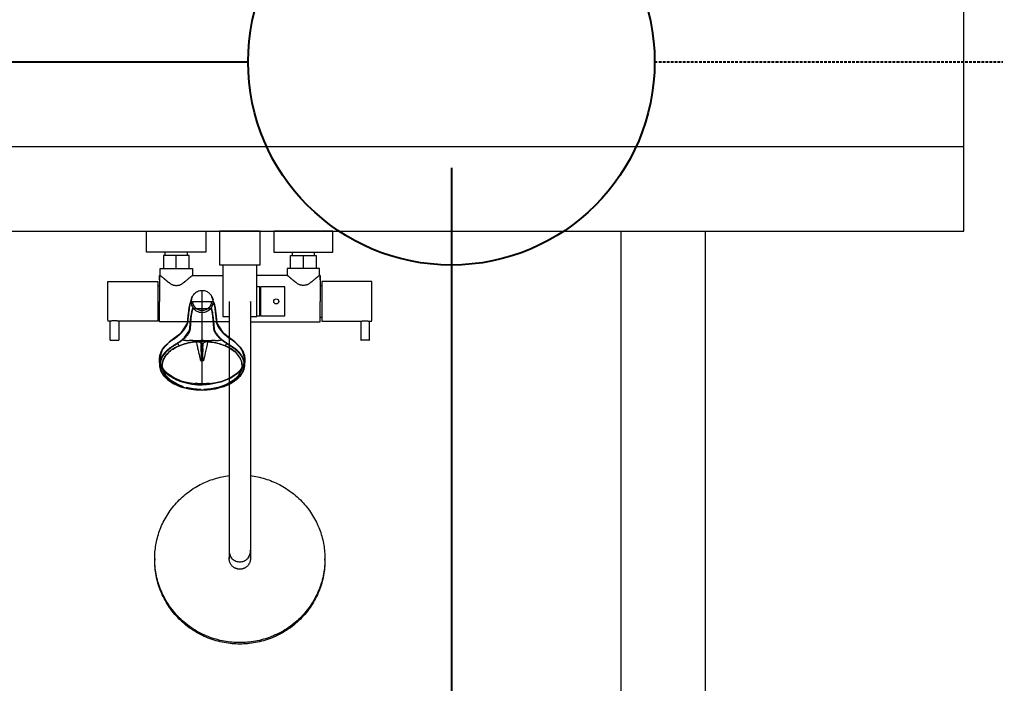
# Model space of a CAD drawing. Header units: millimetres. Extents: x -282761 to 137668, y -273845 to 94451.
# Drawn here: x 1936 to 3088, y -70184 to -69400 of the extents above; entities that cross this region are included whole.
import ezdxf

# ---------------------------------------------------------------- set-up
doc = ezdxf.new("R2010")
doc.units = ezdxf.units.MM
doc.linetypes.add('HIDDEN2', pattern=[4.7625, 3.175, -1.5875])
doc.layers.get('Defpoints').update_dxf_attribs({"color": 8})
for name, color, linetype, lineweight in [('BLK_2 - 1ST__2ND_STOREY_PLAN-archi clean_11 SEPT 2024$0$1599_DB_A_BLK2_HQ_R21- LINKVIEW_BLK2_1ST STOREY Toilet JOH$0$A-_GENM----_M', 8, 'Continuous', 9), ('BLK_2 - 1ST__2ND_STOREY_PLAN-archi clean_11 SEPT 2024$0$1599_DB_A_BLK2_HQ_R21- LINKVIEW_BLK2_1ST STOREY Toilet JOH$0$A_--------_E-', 8, 'Continuous', 9), ('BLK_2 - 1ST__2ND_STOREY_PLAN-archi clean_11 SEPT 2024$0$1599_DB_A_BLK2_HQ_R21- LINKVIEW_BLK2_1ST STOREY Toilet JOH$0$S-_COLN----_E', 8, 'Continuous', 9), ('BLK_2 - 1ST__2ND_STOREY_PLAN-archi clean_11 SEPT 2024$0$_CATCHMENT_DRAIN', 8, 'Continuous', 0)]:
    doc.layers.add(name, color=color, linetype=linetype, lineweight=lineweight)
for name, color, linetype in [('DIM', 8, 'Continuous'), ('M-_SPRKBEAM_E-', 12, 'HIDDEN2'), ('M-_SPRKPIEX_E-', 1, 'Continuous')]:
    doc.layers.add(name, color=color, linetype=linetype)
doc.styles.get("Standard").update_dxf_attribs({"font": 'arial.ttf'})
doc.dimstyles.new('DIM 200', dxfattribs={"dimscale": 2000, "dimtxt": 0.18, "dimasz": 0.18, "dimexe": 0.18, "dimexo": 0.0625, "dimgap": 0.09, "dimtad": 0, "dimtih": 1, "dimtoh": 1, "dimdec": 0, "dimzin": 0, "dimdsep": 46, "dimtxsty": 'Standard', "dimblk": 'OBLIQUE', "dimcen": 0.09, "dimadec": 0, "dimazin": 0, "dimtfac": 1, "dimtdec": 0, "dimtofl": 0, "dimtmove": 0, "dimatfit": 3, "dimfxl": 1, "dimtolj": 1, "dimtzin": 0, "dimarcsym": 0})

# ---------------------------------------------------------------- blocks, each defined once
blk = doc.blocks.new('fire0101')
at = {"color": 0, "linetype": 'Continuous'}
blk.add_circle((0, 0), 100, dxfattribs=at)
blk = doc.blocks.new('_Oblique')
at = {"color": 0, "linetype": 'ByBlock', "lineweight": -2}
blk.add_line((-0.5, -0.5), (0.5, 0.5), dxfattribs=at)
blk = doc.blocks.new('*D121')
at = {"layer": 'Defpoints', "color": 0, "transparency": 16777216}
for p in [(-250.9, -69449.8), (2445.5, -69449.8), (2445.5, -70500.7)]:
    blk.add_point(p, dxfattribs=at)
at = {"layer": 'DIM', "color": 0, "lineweight": -2, "transparency": 16777216}
for p, q in [((-250.9, -69574.8), (-250.9, -70860.7)), ((2445.5, -69574.8), (2445.5, -70860.7)), ((-250.9, -70500.7), (376.8, -70500.7)), ((2445.5, -70500.7), (1817.8, -70500.7))]:
    blk.add_line(p, q, dxfattribs=at)
at = {"layer": 'DIM', "color": 0, "lineweight": -2, "transparency": 16777216, "xscale": 360, "yscale": 360, "zscale": 360, "rotation": 180}
blk.add_blockref('_Oblique', (-250.9, -70500.7), dxfattribs=at)
at = {"layer": 'DIM', "color": 0, "lineweight": -2, "transparency": 16777216, "xscale": 360, "yscale": 360, "zscale": 360}
blk.add_blockref('_Oblique', (2445.5, -70500.7), dxfattribs=at)
at = {"layer": 'DIM', "color": 0, "transparency": 16777216, "insert": (1097.3, -70500.7), "char_height": 360, "attachment_point": 5}
blk.add_mtext('\\A1;2696', dxfattribs=at)
blk = doc.blocks.new('*D122')
at = {"layer": 'Defpoints', "color": 0, "transparency": 16777216}
for p in [(2445.5, -69449.8), (5445.5, -69449.8), (5445.5, -70500.7)]:
    blk.add_point(p, dxfattribs=at)
at = {"layer": 'DIM', "color": 0, "lineweight": -2, "transparency": 16777216}
for p, q in [((2445.5, -69574.8), (2445.5, -70860.7)), ((5445.5, -69574.8), (5445.5, -70860.7)), ((2445.5, -70500.7), (3228.7, -70500.7)), ((5445.5, -70500.7), (4662.3, -70500.7))]:
    blk.add_line(p, q, dxfattribs=at)
at = {"layer": 'DIM', "color": 0, "lineweight": -2, "transparency": 16777216, "xscale": 360, "yscale": 360, "zscale": 360, "rotation": 180}
blk.add_blockref('_Oblique', (2445.5, -70500.7), dxfattribs=at)
at = {"layer": 'DIM', "color": 0, "lineweight": -2, "transparency": 16777216, "xscale": 360, "yscale": 360, "zscale": 360}
blk.add_blockref('_Oblique', (5445.5, -70500.7), dxfattribs=at)
at = {"layer": 'DIM', "color": 0, "transparency": 16777216, "insert": (3945.5, -70500.7), "char_height": 360, "attachment_point": 5}
blk.add_mtext('\\A1;3000', dxfattribs=at)
blk = doc.blocks.new('BLK_2 - 1ST__2ND_STOREY_PLAN-archi clean_11 SEPT 2024$0$1599_DB_A_BLK2_HQ_R21- LINKVIEW_BLK2_1ST STOREY Toilet JOH$0$Rain Shower Head - Rain Shower Head-2973277-LINKVIEW_BLK2_1ST STOREY')
at = {"layer": 'BLK_2 - 1ST__2ND_STOREY_PLAN-archi clean_11 SEPT 2024$0$1599_DB_A_BLK2_HQ_R21- LINKVIEW_BLK2_1ST STOREY Toilet JOH$0$A-_GENM----_M'}
for p, q in [((-14.3, -2.8), (-11.6, 5.6)), ((-11, 0), (-13, 0)), ((11, 0), (-11, 0)), ((0, -8.4), (-10.3, -8.4)), ((10.3, -8.4), (0, -8.4)), ((13, 0), (11, 0)), ((-50.4, -68.2), (-50.4, -68.2)), ((-47.1, -76.1), (-47.1, -76.2)), ((47.1, -76.2), (47.1, -76.1))]:
    blk.add_line(p, q, dxfattribs=at)
for points in [[(0, -97.4), (0, -72.5), (0, -51.3), (0, -33.4), (0, -18.6), (0, -6.8), (0, 1.8), (0, 7.5), (0, 11), (0, 12.6)], [(11.6, 5.6), (13.1, 1.6), (14.3, -2.8)], [(-13.5, -0.6), (-14.1, -2), (-14.6, -4.2), (-15.2, -7.3), (-15.8, -11.5), (-16.4, -17.3), (-17.4, -25.6), (-24.4, -36.8), (-37, -46.8), (-38.5, -47.9)], [(-14.3, -2.8), (-16.1, -14.2), (-17, -23.7), (-18.1, -27.6), (-20.2, -31.4), (-21.2, -32.8)], [(-13.5, -0.6), (-13.5, -0.5), (-13.4, -0.4), (-13.4, -0.3), (-13.3, -0.2), (-13.3, -0.2), (-13.2, -0.1), (-13.2, -0.1), (-13.1, 0), (-13.1, 0), (-13, 0)], [(-13, -0.7), (-13.1, -0.7), (-13.1, -0.7), (-13.2, -0.8), (-13.2, -0.8), (-13.3, -0.9), (-13.3, -0.9), (-13.4, -1), (-13.4, -1.1), (-13.5, -1.2), (-13.5, -1.3)], [(21.1, -42.9), (15.1, -34.3), (14.1, -27.4), (13.6, -22.3), (13.2, -18.2), (12.7, -15), (12.3, -12.4), (11.8, -10.4), (11.4, -9.1), (11, -8.2), (10.6, -7.9)], [(13, 0), (13, 0), (13, 0)], [(13.5, -1.3), (13.5, -1.2), (13.4, -1.1), (13.4, -1), (13.3, -0.9), (13.3, -0.9), (13.2, -0.8), (13.2, -0.8), (13.1, -0.7), (13.1, -0.7), (13, -0.7)], [(13, -0.7), (13, -0.7), (13, -0.7)], [(38.5, -47.9), (37, -46.8), (24.4, -36.8), (17.4, -25.6), (16.4, -17.3), (15.8, -11.5), (15.2, -7.3), (14.6, -4.2), (14.1, -2), (13.5, -0.6)], [(21.2, -32.8), (19.1, -29.6), (17.8, -26.8), (16.9, -22.4), (15.7, -11.1), (14.3, -2.8)], [(0, -46), (0, -35.7), (0, -29.1), (0, -24.2), (0, -20.5), (0, -17.7), (0, -15.6), (0, -14.2), (0, -13.5), (0, -13.4)], [(-38.5, -47.9), (-30.8, -42), (-29, -40.6), (-26.7, -38.8), (-25.1, -37.3), (-21.8, -33.6), (-21.2, -32.8)], [(21.2, -32.8), (23.5, -35.6), (26.3, -38.3), (28.1, -39.9), (30.3, -41.6), (32.3, -43.1), (38.5, -47.9)], [(-21.1, -42.9), (-21.8, -43.7), (-22.6, -44.3), (-23.3, -45)], [(-20.7, -43.5), (-20.9, -43.2), (-21.1, -42.9)], [(21.1, -42.9), (20.9, -43.2), (20.7, -43.5)], [(23.3, -45), (22.6, -44.3), (21.8, -43.7), (21.1, -42.9)], [(-38.5, -47.9), (-44.8, -54), (-48.5, -59.7), (-50, -63.9), (-50.4, -68.2)], [(-38.5, -47.9), (-46.8, -56.7), (-50.1, -67.7)], [(-28.7, -49.7), (-28.8, -49.4), (-28.9, -49.1)], [(-27, -52.4), (-27.5, -51.8), (-27.9, -51.2), (-28.3, -50.4), (-28.7, -49.7)], [(-1, -55.7), (-0.6, -63), (-0.3, -70.2)], [(0.3, -70.2), (0.6, -63), (1, -55.7)], [(1, -55.7), (1, -55.3), (1, -54.7), (1, -54.1), (1, -53.4), (1.1, -52.7), (1.1, -52.1), (1.2, -51.5)], [(28.7, -49.7), (28.3, -50.4), (27.9, -51.2), (27.5, -51.8), (27, -52.4)], [(28.7, -49.7), (28.8, -49.4), (28.9, -49.1)], [(28.7, -49.7), (32.6, -52.1), (36.4, -54.6), (39.7, -57.2), (42.7, -59.9), (45.1, -62.8), (47, -65.7), (48.4, -68.8), (49.3, -72), (49.6, -75.2)], [(50.4, -68.2), (49.7, -62.7), (47.2, -57.4), (43.9, -52.9), (38.5, -47.9)], [(50.1, -67.7), (46.8, -56.7), (38.5, -47.9)], [(-50.4, -68.2), (-50.4, -67.9), (-50.1, -67.7)], [(-50, -74.7), (-50.1, -73.4), (-50.2, -72.1), (-50.3, -70.8), (-50.4, -69.5), (-50.4, -68.2)], [(-50.4, -68.2), (-48.5, -76.6), (-42.8, -84.3), (-33.7, -90.8), (-22.1, -95.5), (-8.8, -98.2)], [(-50.4, -68.8), (-49.9, -76.3), (-49.9, -76.6)], [(-50.1, -67.7), (-49.5, -72.4), (-47.7, -76.9), (-44.8, -81.3), (-40.8, -85.3), (-35.8, -88.9), (-29.9, -92), (-23.4, -94.5), (-16.2, -96.3), (-8.7, -97.5)], [(8.7, -97.5), (16.2, -96.3), (23.4, -94.5), (29.9, -92), (35.8, -88.9), (40.8, -85.3), (44.8, -81.3), (47.7, -76.9), (49.5, -72.4), (50.1, -67.7)], [(50.4, -68.8), (49.9, -76.3), (49.9, -76.6)], [(50.4, -68.2), (50.4, -69.5), (50.3, -70.8), (50.2, -72.1), (50.1, -73.4), (50, -74.7)], [(-49.9, -76.6), (-48.5, -82), (-45.5, -87.3), (-40.7, -92.3), (-34.1, -96.9), (-25.7, -100.8), (-15.7, -103.5), (-7.5, -104.7), (0, -105.1)], [(-49.6, -75.2), (-47.1, -84.4), (-40.1, -92.7), (-29.1, -99.3), (-15.4, -103.6), (0, -105.1)], [(-47.1, -75.7), (-45.9, -82.1), (-42.4, -88.1), (-36.8, -93.5), (-29.4, -98), (-20.4, -101.3), (-10.5, -103.4), (-2.2, -104.1)], [(49.9, -76.6), (48.5, -82), (45.5, -87.3), (40.7, -92.3), (34.1, -96.9), (25.7, -100.8), (15.7, -103.5), (7.5, -104.7), (0, -105.1)], [(19.9, -102.5), (29.1, -99.3), (40.1, -92.7), (47.1, -84.4), (49.6, -75.2)], [(22.1, -100.8), (29.4, -98), (36.8, -93.5), (42.4, -88.1), (45.9, -82.1), (47.1, -75.7)], [(-8.8, -98.2), (-7, -98.3), (-5.3, -98.5), (-3.5, -98.6), (-1.8, -98.6), (0, -98.6)], [(-8.7, -97.5), (-8.7, -97.2), (-8.6, -96.9)], [(0, -105.1), (15.4, -103.6), (19.3, -102.7)], [(1.7, -104.1), (10.5, -103.4), (18.7, -101.8)], [(8.6, -96.9), (8.7, -97.2), (8.7, -97.5)]]:
    blk.add_lwpolyline(points, dxfattribs=at)
for start, end in [(179.9993, 270), (270, 0.0007)]:
    blk.add_arc((0, 0), 11, start, end, dxfattribs=at)
for points, knots in [([(-13, 0), (-12.9, 1.9), (-12.2, 4.7), (-10.1, 8), (-7.7, 10.3), (-4.3, 12.2), (-1.5, 12.6), (0, 12.6)], [0, 0, 0, 0, 0.285714, 0.428571, 0.571429, 0.785714, 1, 1, 1, 1]), ([(0, 12.6), (1.9, 12.6), (5.7, 11.8), (10, 8.5), (12.4, 4.3), (12.9, 1.5), (13, 0)], [0, 0, 0, 0, 0.285714, 0.571429, 0.785714, 1, 1, 1, 1]), ([(-50.4, -68.2), (-50.4, -66.3), (-49.9, -62.6), (-47.3, -57.1), (-43.9, -53), (-40.4, -49.7), (-37.4, -47.3), (-34, -45.1), (-30.6, -42.8), (-27.5, -40.3), (-24.6, -37.5), (-22.1, -34.6), (-20.4, -32.1), (-19.2, -30.2), (-18.5, -28.9), (-17.9, -27.5), (-17.3, -25.8), (-16.9, -23.9), (-16.8, -21.7), (-16.6, -19.7), (-16.4, -17.4), (-16.1, -14.8), (-15.7, -11.3), (-15.2, -7.8), (-14.6, -4.8), (-14.1, -2.6), (-13.7, -1.6), (-13.5, -1.3)], [-1, -1, -1, -1, -0.95, -0.9, -0.85, -0.825, -0.8, -0.775, -0.75, -0.725, -0.7, -0.675, -0.65, -0.6375, -0.625, -0.6125, -0.6, -0.575, -0.55, -0.525, -0.5, -0.45, -0.4, -0.3, -0.2, -0.1, 0, 0, 0, 0]), ([(-21.1, -42.9), (-20.3, -42.2), (-19, -40.8), (-17.2, -38.5), (-15.9, -36.3), (-15, -34.3), (-14.5, -32.4), (-14.3, -30.6), (-14.2, -28.9), (-14.1, -26.9), (-13.9, -24.6), (-13.6, -22.2), (-13.4, -20.1), (-13.1, -17.6), (-12.7, -14.9), (-12.1, -11.5), (-11.6, -9.3), (-11.1, -8.2), (-10.8, -7.9), (-10.7, -7.9), (-10.6, -7.9)], [0, 0, 0, 0, 0.025, 0.05, 0.075, 0.1, 0.125, 0.15, 0.175, 0.2, 0.25, 0.3, 0.35, 0.4, 0.5, 0.6, 0.8, 0.9, 0.95, 1, 1, 1, 1]), ([(-20.7, -43.5), (-19.9, -42.8), (-18.7, -41.6), (-17.4, -40), (-16.5, -38.8), (-15.8, -37.8), (-15.2, -36.8), (-14.7, -35.8), (-14.4, -34.9), (-14.1, -34.1), (-14, -33.3), (-13.8, -32.2), (-13.7, -30.7), (-13.6, -29), (-13.4, -26.9), (-13.3, -24.9), (-13.2, -23.1), (-13, -21.7), (-12.9, -20.4), (-12.7, -18.8), (-12.5, -16.8), (-12.3, -15.1), (-12, -13.6), (-11.8, -12.3), (-11.5, -11), (-11.2, -9.9), (-10.9, -9.2), (-10.6, -8.6), (-10.4, -8.4), (-10.3, -8.4)], [0, 0, 0, 0, 0.071429, 0.107143, 0.142857, 0.178571, 0.214286, 0.25, 0.285714, 0.303571, 0.321429, 0.357143, 0.392857, 0.428571, 0.464286, 0.5, 0.535714, 0.553571, 0.571429, 0.607143, 0.642857, 0.678571, 0.714286, 0.75, 0.785714, 0.857143, 0.892857, 0.928571, 1, 1, 1, 1]), ([(20.7, -43.5), (19.9, -42.8), (18.7, -41.6), (17.4, -40), (16.5, -38.8), (15.8, -37.8), (15.3, -36.9), (14.9, -36), (14.6, -35.3), (14.3, -34.7), (14.1, -34), (13.9, -33.2), (13.8, -32.2), (13.6, -30.7), (13.5, -29), (13.4, -26.9), (13.3, -24.8), (13.2, -23.1), (13.1, -21.7), (13, -20.7), (12.9, -19.7), (12.7, -18.4), (12.5, -16.8), (12.3, -15.1), (12, -13.6), (11.8, -12.4), (11.5, -11.3), (11.3, -10.4), (11, -9.5), (10.7, -8.7), (10.4, -8.4), (10.3, -8.4)], [0, 0, 0, 0, 0.071429, 0.107143, 0.142857, 0.178571, 0.214286, 0.25, 0.267857, 0.285714, 0.303571, 0.321429, 0.357143, 0.392857, 0.428571, 0.464286, 0.5, 0.535714, 0.553571, 0.571429, 0.589286, 0.607143, 0.642857, 0.678571, 0.714286, 0.75, 0.785714, 0.821429, 0.857143, 0.928571, 1, 1, 1, 1]), ([(13.5, -0.6), (13.5, -0.4), (13.3, -0.1), (13.1, 0), (13, 0)], [0, 0, 0, 0, 0.4, 1, 1, 1, 1]), ([(13.5, -1.3), (13.7, -1.6), (14.1, -2.6), (14.6, -4.8), (15.2, -7.8), (15.7, -11.3), (16.1, -14.8), (16.4, -17.4), (16.6, -19.7), (16.8, -21.7), (16.9, -23.5), (17.2, -25.1), (17.5, -26.3), (17.9, -27.5), (18.5, -28.9), (19.2, -30.2), (20.4, -32.1), (22.1, -34.6), (24.6, -37.5), (27.5, -40.3), (30.6, -42.8), (34, -45.1), (37.4, -47.3), (40.4, -49.7), (43.9, -53), (47.3, -57.1), (49.9, -62.6), (50.4, -66.3), (50.4, -68.2)], [-1, -1, -1, -1, -0.9, -0.8, -0.7, -0.6, -0.55, -0.5, -0.475, -0.45, -0.425, -0.4125, -0.4, -0.3875, -0.375, -0.3625, -0.35, -0.325, -0.3, -0.275, -0.25, -0.225, -0.2, -0.175, -0.15, -0.1, -0.05, 0, 0, 0, 0]), ([(-22.8, -45.4), (-22.5, -45.1), (-21.8, -44.5), (-21.1, -43.9), (-20.7, -43.5)], [0, 0, 0, 0, 0.4, 1, 1, 1, 1]), ([(0, -46), (-0.8, -46), (-2.3, -46.1), (-4.6, -46.1), (-6.6, -46.1), (-8.1, -46.1), (-9.3, -46.1), (-10.4, -46.1), (-11.5, -46), (-12.6, -46), (-13.7, -45.9), (-14.9, -46), (-16, -46.1), (-17, -46.1), (-17.8, -46.2), (-18.4, -46.1), (-19, -46.1), (-19.8, -46), (-20.7, -45.9), (-21.8, -45.7), (-22.4, -45.5), (-22.8, -45.4)], [0, 0, 0, 0, 0.1, 0.2, 0.3, 0.35, 0.4, 0.45, 0.5, 0.55, 0.6, 0.65, 0.7, 0.75, 0.775, 0.8, 0.825, 0.85, 0.9, 0.95, 1, 1, 1, 1]), ([(22.8, -45.4), (22.4, -45.5), (21.8, -45.7), (20.7, -45.9), (19.8, -46), (19, -46.1), (18.4, -46.1), (17.8, -46.2), (17, -46.1), (16, -46.1), (14.9, -46), (13.7, -45.9), (12.6, -46), (11.5, -46), (10.4, -46.1), (9.3, -46.1), (8.1, -46.1), (6.6, -46.1), (4.6, -46.1), (2.3, -46.1), (0.8, -46), (0, -46)], [0, 0, 0, 0, 0.05, 0.1, 0.15, 0.175, 0.2, 0.225, 0.25, 0.3, 0.35, 0.4, 0.45, 0.5, 0.55, 0.6, 0.65, 0.7, 0.8, 0.9, 1, 1, 1, 1]), ([(-28.9, -49.1), (-30.3, -49.9), (-32.9, -51.5), (-36.8, -54), (-40.2, -56.6), (-43.1, -59.4), (-46.4, -63.2), (-49.2, -68.3), (-50, -72.6), (-50, -74.7)], [-1, -1, -1, -1, -0.888889, -0.777778, -0.666667, -0.555556, -0.444444, -0.222222, 0, 0, 0, 0]), ([(-28.7, -49.7), (-30, -50.5), (-32.7, -52.1), (-37.7, -55.4), (-43, -59.8), (-48.1, -66.6), (-49.6, -72), (-49.6, -75.2)], [0, 0, 0, 0, 0.111111, 0.222222, 0.444444, 0.666667, 1, 1, 1, 1]), ([(-6.5, -47.7), (-11.7, -48.1), (-21.8, -50), (-34.6, -55.8), (-43.6, -63.7), (-48.1, -73.8), (-46, -85), (-35.9, -95.4), (-20.3, -102.3), (-8.1, -104), (-2.3, -104.2)], [0, 0, 0, 0, 0.1111111, 0.2222222, 0.3333333, 0.4444444, 0.5833333, 0.7222222, 0.8611111, 0.9834171, 0.9834171, 0.9834171, 0.9834171]), ([(-47.1, -75.7), (-47.1, -71.2), (-44.3, -64.4), (-35.8, -56.8), (-30.1, -53.8), (-27, -52.4)], [0, 0, 0, 0, 0.5, 0.75, 1, 1, 1, 1]), ([(-1.2, -51.5), (-1.1, -51.1), (-1.2, -50.5), (-1.4, -49.8), (-1.7, -49.2), (-2.3, -48.5), (-2.9, -48.1), (-3.3, -47.9), (-3.6, -47.8), (-3.9, -47.7), (-4.4, -47.6), (-4.9, -47.5), (-5.7, -47.5), (-6.2, -47.6), (-6.5, -47.7)], [0, 0, 0, 0, 0.166667, 0.25, 0.333333, 0.5, 0.583333, 0.625, 0.666667, 0.708333, 0.75, 0.833333, 0.916667, 1, 1, 1, 1]), ([(-6.5, -47.7), (-5.6, -52.2), (-3.9, -60), (-2.3, -67.2), (-1.5, -70.3)], [-1, -1, -1, -1, -0.444444, 0, 0, 0, 0]), ([(6.5, -47.7), (6.2, -47.6), (5.8, -47.6), (5.3, -47.6), (5, -47.6), (4.8, -47.6), (4.6, -47.6), (4.3, -47.6), (4, -47.7), (3.6, -47.8), (3.4, -47.8), (3.2, -47.9), (3, -48), (2.8, -48.1), (2.5, -48.3), (2.3, -48.5), (2.1, -48.6), (2, -48.8), (1.9, -48.9), (1.8, -49.1), (1.6, -49.4), (1.5, -49.7), (1.5, -49.9), (1.4, -50.1), (1.4, -50.2), (1.3, -50.5), (1.2, -50.9), (1.2, -51.2), (1.2, -51.5)], [0, 0, 0, 0, 0.1, 0.15, 0.175, 0.2, 0.225, 0.25, 0.3, 0.35, 0.375, 0.4, 0.425, 0.45, 0.5, 0.55, 0.575, 0.6, 0.625, 0.65, 0.7, 0.75, 0.775, 0.8, 0.825, 0.85, 0.9, 1, 1, 1, 1]), ([(23.3, -100.5), (25.3, -99.8), (31.7, -97.2), (40.4, -91.4), (47.2, -81.8), (47.7, -70.5), (40.1, -59.3), (25.6, -50.9), (13, -48.2), (6.5, -47.7)], [0.1719565, 0.1719565, 0.1719565, 0.1719565, 0.2222222, 0.3333333, 0.4444444, 0.5833333, 0.7222222, 0.8611111, 1, 1, 1, 1]), ([(50, -74.7), (50, -73.7), (49.7, -70.4), (48.2, -66.2), (45.6, -62.2), (43.1, -59.4), (40.2, -56.6), (36.8, -54), (32.9, -51.5), (30.3, -49.9), (28.9, -49.1)], [-1, -1, -1, -1, -0.888889, -0.666667, -0.555556, -0.444444, -0.333333, -0.222222, -0.111111, 0, 0, 0, 0]), ([(50.4, -68.2), (50.4, -68.1), (50.4, -68), (50.2, -67.8), (50.1, -67.7), (50.1, -67.7)], [0, 0, 0, 0, 0.25, 0.5, 1, 1, 1, 1]), ([(50.4, -68.2), (50.4, -68.1), (50.4, -68), (50.2, -67.8), (50.1, -67.7), (50.1, -67.7)], [0, 0, 0, 0, 0.25, 0.5, 1, 1, 1, 1]), ([(-50, -74.7), (-50, -74.7), (-50.1, -74.8), (-49.8, -75.1), (-49.6, -75.1), (-49.6, -75.2)], [0, 0, 0, 0, 0.625, 0.875, 1, 1, 1, 1]), ([(49.6, -75.2), (49.6, -75.1), (49.8, -75.1), (50.1, -74.8), (50, -74.7), (50, -74.7)], [0, 0, 0, 0, 0.125, 0.25, 1, 1, 1, 1]), ([(0, -98), (-1.2, -98), (-4.1, -97.9), (-7, -97.7), (-8.7, -97.5)], [0, 0, 0, 0, 0.4, 1, 1, 1, 1]), ([(-8.6, -96.9), (-8.1, -97), (-7.2, -97.1), (-6.2, -97.2), (-5.5, -97.2), (-5.1, -97.3), (-4.8, -97.3), (-4.5, -97.3), (-4.3, -97.3), (-4.1, -97.3), (-3.9, -97.3), (-3.7, -97.3), (-3.5, -97.4), (-3.3, -97.4), (-3.1, -97.4), (-2.9, -97.4), (-2.7, -97.4), (-2.5, -97.4), (-2.3, -97.4), (-2.1, -97.4), (-1.9, -97.4), (-1.6, -97.4), (-1.4, -97.4), (-1.2, -97.3), (-1, -97.3), (-0.8, -97.3), (-0.6, -97.3), (-0.3, -97.3), (-0.1, -97.4), (0, -97.4)], [0, 0, 0, 0, 0.1, 0.2, 0.25, 0.3, 0.35, 0.375, 0.4, 0.425, 0.45, 0.475, 0.5, 0.525, 0.55, 0.575, 0.6, 0.625, 0.65, 0.675, 0.7, 0.75, 0.775, 0.8, 0.825, 0.85, 0.9, 0.95, 1, 1, 1, 1]), ([(0, -97.4), (0.1, -97.4), (0.3, -97.3), (0.6, -97.3), (0.8, -97.3), (1, -97.3), (1.2, -97.3), (1.4, -97.4), (1.6, -97.4), (1.9, -97.4), (2.1, -97.4), (2.3, -97.4), (2.5, -97.4), (2.7, -97.4), (2.9, -97.4), (3.1, -97.4), (3.3, -97.4), (3.5, -97.4), (3.7, -97.3), (3.9, -97.3), (4.1, -97.3), (4.3, -97.3), (4.5, -97.3), (4.7, -97.3), (5.1, -97.3), (5.5, -97.2), (6.2, -97.2), (7.2, -97.1), (8.1, -97), (8.6, -96.9)], [0, 0, 0, 0, 0.05, 0.1, 0.15, 0.175, 0.2, 0.225, 0.25, 0.3, 0.325, 0.35, 0.375, 0.4, 0.425, 0.45, 0.475, 0.5, 0.525, 0.55, 0.575, 0.6, 0.625, 0.65, 0.7, 0.75, 0.8, 0.9, 1, 1, 1, 1]), ([(8.7, -97.5), (7.6, -97.6), (4.7, -97.9), (1.8, -98), (0, -98)], [0, 0, 0, 0, 0.4, 1, 1, 1, 1]), ([(8.8, -98.2), (7.6, -98.3), (4.7, -98.5), (1.8, -98.6), (0, -98.6)], [0, 0, 0, 0, 0.4, 1, 1, 1, 1]), ([(1.7, -104.2), (6.4, -104.1), (12.2, -103.4), (17.7, -102.1), (18.8, -101.8)], [0.0120985, 0.0120985, 0.0120985, 0.0120985, 0.1111111, 0.1366614, 0.1366614, 0.1366614, 0.1366614])]:
    blk.add_open_spline(points, degree=3, knots=knots, dxfattribs=at)
for points in [[(-13, 0), (-13, 0), (-13, 0), (-13, 0), (-13, 0)], [(-13.5, -1.3), (-13.5, -1.1), (-13.6, -0.9), (-13.5, -0.7), (-13.5, -0.6)], [(-10.6, -7.9), (-11.1, -7.2), (-12, -5.7), (-12.8, -3.3), (-13, -1.6), (-13, -0.7)], [(-10.7, -7.9), (-10.6, -7.9), (-10.6, -7.9), (-10.6, -7.9), (-10.6, -7.9)], [(-10.3, -8.4), (-10.2, -8.4), (-10.2, -8.4), (-10.2, -8.4), (-10.3, -8.4)], [(-10.3, -8.4), (-9.6, -9.1), (-8.3, -10.5), (-5.8, -12.2), (-2.9, -13.1), (-1, -13.4), (0, -13.4)], [(0, -13.4), (1.4, -13.4), (3.9, -13), (7.6, -11.2), (9.4, -9.4), (10.3, -8.4)], [(10.3, -8.4), (10.2, -8.4), (10.2, -8.4), (10.2, -8.4), (10.3, -8.4)], [(13, -0.7), (13, -1.6), (12.8, -3.3), (12, -5.7), (11.1, -7.2), (10.6, -7.9)], [(10.7, -7.9), (10.6, -7.9), (10.6, -7.9), (10.6, -7.9), (10.6, -7.9)], [(13.5, -0.6), (13.5, -0.7), (13.6, -0.9), (13.5, -1.1), (13.5, -1.3)], [(-23.3, -45), (-23.7, -45.3), (-24.3, -45.8), (-25.4, -46.7), (-26.5, -47.5), (-27.7, -48.3), (-28.5, -48.8), (-28.9, -49.1)], [(-25.4, -47.5), (-25, -47.1), (-24.1, -46.4), (-23.2, -45.7), (-22.8, -45.4)], [(0, -46), (0, -46.3), (0, -46.7), (0, -47.1), (0, -47.3)], [(20.7, -43.5), (20.8, -43.6), (21.1, -43.9), (21.5, -44.3), (21.9, -44.7), (22.4, -45), (22.6, -45.3), (22.8, -45.4)], [(22.8, -45.4), (23.2, -45.7), (24.1, -46.4), (25, -47.1), (25.4, -47.5)], [(28.9, -49.1), (28.5, -48.8), (27.7, -48.3), (26.5, -47.5), (25.4, -46.7), (24.3, -45.8), (23.7, -45.3), (23.3, -45)], [(-28.7, -49.7), (-28.1, -49.3), (-27, -48.6), (-26, -47.9), (-25.4, -47.5)], [(-27, -52.4), (-24.3, -51.3), (-18.5, -49.4), (-9.6, -47.7), (-3.2, -47.3), (0, -47.3)], [(-1, -55.7), (-1, -55.6), (-1, -55.3), (-1, -54.7), (-1, -54.1), (-1, -53.4), (-1.1, -52.7), (-1.1, -52.1), (-1.1, -51.7), (-1.2, -51.5)], [(0, -47.3), (3.2, -47.3), (9.6, -47.7), (18.5, -49.4), (24.3, -51.3), (27, -52.4)], [(1.5, -70.3), (1.7, -69.5), (2.1, -68), (2.6, -65.6), (3.2, -63.2), (3.7, -60.7), (4.3, -58.2), (4.9, -55.6), (5.4, -53), (6, -50.4), (6.3, -48.6), (6.5, -47.7)], [(25.4, -47.5), (26, -47.9), (27, -48.6), (28.1, -49.3), (28.7, -49.7)], [(27, -52.4), (30.1, -53.8), (35.8, -56.8), (42.2, -62.5), (46.2, -68.9), (47.1, -73.5), (47.1, -75.7)], [(50.4, -68.2), (50.4, -71), (49.1, -76.7), (43.3, -84.6), (34.1, -91.1), (22.4, -95.9), (13.4, -97.7), (8.8, -98.2)], [(-1.5, -70.3), (-1.3, -70.3), (-0.9, -70.2), (-0.5, -70.2), (-0.3, -70.2)], [(-8.8, -98.2), (-8.8, -98.1), (-8.7, -97.9), (-8.7, -97.6), (-8.7, -97.5)], [(0, -97.4), (0, -97.5), (0, -97.7), (0, -97.9), (0, -98)], [(0, -98.6), (0, -98.5), (0, -98.3), (0, -98.1), (0, -98)], [(8.8, -98.2), (8.8, -98.1), (8.8, -97.9), (8.7, -97.6), (8.7, -97.5)]]:
    blk.add_open_spline(points, degree=3, dxfattribs=at)
for points, weights, knots in [([(-13, 0), (-13, -0.2), (-13, -0.3), (-13, -0.5), (-13, -0.7)], [0.989380471773, 0.99459032017, 1, 0.993889952539, 0.988034828563], [3.11258036, 3.11258036, 3.11258036, 3.14159265, 3.14159265, 3.17436105, 3.17436105, 3.17436105]), ([(13, -0.7), (13, -0.5), (13, -0.3), (13, -0.2), (13, 0)], [0.98804644065, 0.993896011239, 1, 0.994584871343, 0.989369976877], [6.25044941, 6.25044941, 6.25044941, 6.28318531, 6.28318531, 6.31222683, 6.31222683, 6.31222683]), ([(1, -55.7), (0.5, -55.7), (0, -55.7), (-0.5, -55.7), (-1, -55.7)], [0.991052104062, 0.995455541336, 1, 0.995455533682, 0.99105208923], [4.68801689, 4.68801689, 4.68801689, 4.71238898, 4.71238898, 4.73676111, 4.73676111, 4.73676111]), ([(0.3, -70.2), (0.1, -70.2), (0, -70.2), (-0.1, -70.2), (-0.3, -70.2)], [0.995485853217, 0.997725259957, 1, 0.997725260059, 0.995485853417], [1.55859682, 1.55859682, 1.55859682, 1.57079633, 1.57079633, 1.58299583, 1.58299583, 1.58299583]), ([(1.5, -70.3), (0.9, -70.2), (0.3, -70.2), (0.3, -70.2), (0.3, -70.2)], [0.94592392724, 0.969860535262, 1, 0.99948807987, 0.998977949212], [1.4091573, 1.4091573, 1.4091573, 1.5707963, 1.5707963, 1.5735418, 1.5735418, 1.5735418])]:
    blk.add_rational_spline(points, weights, degree=2, knots=knots, dxfattribs=at)
for points, weights in [([(-13, -0.7), (-13, -0.7), (-13, -0.7)], [0.997636395662, 0.998542988964, 0.999455286696]), ([(-10.6, -7.9), (-10.4, -8.1), (-10.3, -8.4)], [0.860015986252, 0.858270388396, 0.856996290233]), ([(10.3, -8.4), (10.4, -8.1), (10.6, -7.9)], [0.856996308482, 0.858271538737, 0.860019104452]), ([(0, -51.5), (-0.6, -51.5), (-1.2, -51.5)], [0.99999999159, 0.994915578392, 0.990007688632]), ([(1.2, -51.5), (0.6, -51.5), (0, -51.5)], [0.990007660894, 0.994915572142, 1.00000000841]), ([(-50, -74.7), (-50, -75.7), (-49.9, -76.6)], [0.999999979319, 0.987208617488, 0.975534515805]), ([(-49.9, -76.6), (-47, -104.9), (0, -104.9)], [0.975494803198, 0.719919913475, 0.999999998233]), ([(-49.6, -75.2), (-48.3, -75.5), (-47.1, -75.7)], [0.906820487776, 0.908524073599, 0.910282143424]), ([(0, -104.9), (47, -104.9), (49.9, -76.6)], [1.00000000004, 0.719919912662, 0.975494803174]), ([(47.1, -75.7), (48.3, -75.5), (49.6, -75.2)], [0.910282146358, 0.908524076192, 0.906820490047]), ([(49.9, -76.6), (50, -75.7), (50, -74.7)], [0.975534515815, 0.98720862693, 1])]:
    blk.add_rational_spline(points, weights, degree=2, dxfattribs=at)
blk = doc.blocks.new('BLK_2 - 1ST__2ND_STOREY_PLAN-archi clean_11 SEPT 2024$0$1599_DB_A_BLK2_HQ_R21- LINKVIEW_BLK2_1ST STOREY Toilet JOH$0$IDA - Rain Shower - Rainshower-3868516-LINKVIEW_BLK2_1ST STOREY')
at = {"layer": 'BLK_2 - 1ST__2ND_STOREY_PLAN-archi clean_11 SEPT 2024$0$1599_DB_A_BLK2_HQ_R21- LINKVIEW_BLK2_1ST STOREY Toilet JOH$0$A_--------_E-'}
for p, q in [((7160.2, -55227.3), (7160.2, -55229.3)), ((7197.2, -55229.3), (7197.2, -55227.3)), ((7482.8, -55223.8), (7484.6, -55223.8)), ((7124.7, -55236.3), (7120.7, -55236.3)), ((7139.7, -55249.3), (7124.7, -55249.3)), ((7120.7, -55262.3), (7124.7, -55262.3)), ((7173.1, -55291.3), (7177.1, -55292.9)), ((7204.3, -55297.2), (7215.5, -55304.2)), ((7163.7, -55348.8), (7163.7, -55347.8)), ((7193.7, -55347.8), (7193.7, -55348.8)), ((7120.7, -55386.3), (7124.7, -55386.3)), ((7139.7, -55399.3), (7124.7, -55399.3)), ((7124.7, -55412.3), (7120.7, -55412.3)), ((7160.2, -55421.3), (7160.2, -55419.3)), ((7197.2, -55419.3), (7197.2, -55421.3)), ((7484.6, -55424.8), (7482.8, -55424.8))]:
    blk.add_line(p, q, dxfattribs=at)
for points in [[(7201.4, -55168.3), (7178.7, -55168.3), (7155.2, -55168.3), (7155.2, -55227.3), (7178.7, -55227.3), (7202.2, -55227.3), (7202.2, -55181.3), (7224.7, -55181.3), (7224.7, -55181.1)], [(7224.7, -55171.5), (7224.7, -55171.3), (7202.2, -55171.3), (7202.2, -55168.3)], [(7148.2, -55229.3), (7148.2, -55230.1), (7139.7, -55230.3), (7139.7, -55268.3), (7148.2, -55268.5), (7148.2, -55304.4)], [(7253.4, -55229.8), (7252.1, -55229.7), (7250.8, -55229.6), (7249.5, -55229.5), (7248.2, -55229.4), (7246.9, -55229.3), (7242.7, -55229.8), (7238.5, -55231.3), (7232.7, -55235), (7226.6, -55241.3), (7220.7, -55249), (7219.3, -55250.8), (7217.5, -55253), (7216, -55254.6), (7212.3, -55258), (7211.5, -55258.6), (7210.1, -55259.6), (7206.3, -55261.7), (7202.4, -55262.8), (7192.9, -55263.7), (7181.5, -55265.5), (7173.1, -55268.2)], [(7203, -55311.8), (7202.7, -55229.3), (7178.7, -55229.3)], [(7276.2, -55271.1), (7275, -55263.6), (7273.2, -55256.4), (7270.7, -55249.9), (7267.6, -55244), (7264, -55239), (7260, -55235), (7255.6, -55232), (7251.1, -55230.2), (7246.4, -55229.6), (7235.4, -55233), (7226.6, -55241.3), (7225.5, -55242.8), (7215.5, -55255.4), (7204.3, -55262.4), (7196, -55263.4), (7190.3, -55264), (7186, -55264.6), (7182.9, -55265.2), (7180.7, -55265.7), (7179.3, -55266.3)], [(7280.6, -55302), (7283, -55291.3), (7283.8, -55279.8), (7283, -55268.3), (7280.6, -55257.5), (7277, -55248.2), (7272.3, -55240.6), (7267.1, -55235.2), (7261.6, -55231.6), (7255.3, -55229.9), (7255, -55229.9), (7247.5, -55229.3)], [(7139.7, -55264.3), (7124.7, -55264.3), (7124.7, -55249.3), (7124.7, -55234.3), (7139.7, -55234.3)], [(7273.6, -55242.5), (7271.4, -55239.7), (7267.6, -55235.7)], [(7280.9, -55258.6), (7278, -55250.6), (7275.9, -55246.3)], [(7281.6, -55298.2), (7282.3, -55295.1), (7283.8, -55279.8), (7282.3, -55264.4), (7281.6, -55261.4)], [(7185.6, -55279.8), (7185.5, -55279.8), (7176.9, -55279.8), (7172.1, -55279.8)], [(7273.2, -55303.1), (7275, -55296), (7276.2, -55288.5)], [(7179.3, -55293.3), (7180.7, -55293.8), (7182.9, -55294.4)], [(7211.5, -55301), (7208.3, -55298.9), (7205.5, -55297.6), (7201.1, -55296.7)], [(7135.7, -55304.3), (7196.7, -55304.3), (7196.7, -55311.7)], [(7178.7, -55311.8), (7178.7, -55311.8), (7178.9, -55311.8), (7179.1, -55311.8), (7179.3, -55311.8), (7179.7, -55311.8), (7180.1, -55311.8), (7180.7, -55311.8), (7181.2, -55311.8), (7181.9, -55311.8), (7182.7, -55311.8), (7183.5, -55311.8), (7184.4, -55311.8), (7185.3, -55311.8), (7186.3, -55311.8), (7187.4, -55311.8), (7188.6, -55311.8), (7189.8, -55311.8), (7191.1, -55311.8), (7192.5, -55311.8), (7193.9, -55311.8), (7195.3, -55311.8), (7196.9, -55311.8), (7198.4, -55311.8), (7200, -55311.8), (7201.7, -55311.8), (7203.4, -55311.8), (7205.1, -55311.8), (7206.9, -55311.8), (7208.7, -55311.8), (7210.6, -55311.8), (7212.5, -55311.8), (7214.4, -55311.8), (7216.3, -55311.8), (7218.2, -55311.8), (7220.2, -55311.8), (7222.2, -55311.8), (7224.2, -55311.8), (7226.2, -55311.8), (7228.2, -55311.8), (7228.7, -55311.8), (7424.7, -55311.8), (7426.7, -55311.8), (7428.8, -55311.8), (7430.8, -55311.8), (7432.8, -55311.8), (7434.8, -55311.8), (7436.8, -55311.8), (7438.8, -55311.8), (7440.7, -55311.8), (7442.7, -55311.8), (7444.6, -55311.8), (7446.4, -55311.8), (7448.2, -55311.8), (7450, -55311.8), (7451.8, -55311.8), (7453.5, -55311.8), (7455.1, -55311.8), (7456.7, -55311.8), (7458.3, -55311.8), (7459.8, -55311.8), (7461.3, -55311.8), (7462.7, -55311.8), (7464, -55311.8), (7465.2, -55311.8), (7466.4, -55311.8), (7467.6, -55311.8), (7468.7, -55311.8), (7469.6, -55311.8), (7470.6, -55311.8), (7471.4, -55311.8), (7472.2, -55311.8), (7472.9, -55311.8), (7473.5, -55311.8), (7474.1, -55311.8), (7474.1, -55311.8), (7482.8, -55311.8)], [(7196.7, -55336.9), (7196.7, -55344.3), (7135.7, -55344.3)], [(7148.2, -55419.3), (7148.2, -55418.5), (7139.7, -55418.3), (7139.7, -55380.3), (7148.2, -55380.1), (7148.2, -55344.1)], [(7195.7, -55344.3), (7195.7, -55347.8), (7178.7, -55347.8), (7161.7, -55347.8), (7161.7, -55344.3)], [(7179.1, -55336.8), (7178.9, -55336.8), (7178.8, -55336.8), (7178.7, -55336.8)], [(7178.7, -55336.8), (7178.8, -55336.8), (7178.9, -55336.8), (7179.1, -55336.8), (7179.4, -55336.8), (7179.8, -55336.8), (7180.3, -55336.8), (7180.8, -55336.8), (7181.4, -55336.8), (7182.1, -55336.8), (7182.9, -55336.8), (7183.7, -55336.8), (7184.6, -55336.8), (7185.6, -55336.8), (7186.6, -55336.8), (7187.7, -55336.8), (7188.9, -55336.8), (7190.2, -55336.8), (7191.5, -55336.8), (7192.8, -55336.8), (7194.3, -55336.8), (7195.7, -55336.8), (7197.3, -55336.8), (7198.8, -55336.8), (7200.5, -55336.8), (7202.1, -55336.8), (7203.9, -55336.8), (7205.6, -55336.8), (7207.4, -55336.8), (7209.2, -55336.8), (7211.1, -55336.8), (7213, -55336.8), (7214.9, -55336.8), (7216.8, -55336.8), (7218.8, -55336.8), (7220.7, -55336.8), (7222.7, -55336.8), (7224.7, -55336.8), (7226.7, -55336.8), (7228.7, -55336.8), (7424.7, -55336.8), (7425, -55336.8), (7427.1, -55336.8), (7429.1, -55336.8), (7431.1, -55336.8), (7433.1, -55336.8), (7435.1, -55336.8), (7437.1, -55336.8), (7439.1, -55336.8), (7441, -55336.8), (7443, -55336.8), (7444.8, -55336.8), (7446.7, -55336.8), (7448.5, -55336.8), (7450.3, -55336.8), (7452, -55336.8), (7453.7, -55336.8), (7455.4, -55336.8), (7457, -55336.8), (7458.5, -55336.8), (7460, -55336.8), (7461.5, -55336.8), (7462.9, -55336.8), (7464.2, -55336.8), (7465.4, -55336.8), (7466.6, -55336.8), (7467.8, -55336.8), (7468.8, -55336.8), (7469.8, -55336.8), (7470.7, -55336.8), (7471.6, -55336.8), (7472.3, -55336.8), (7473, -55336.8), (7473.6, -55336.8), (7474.1, -55336.8), (7482.8, -55336.8)], [(7203, -55336.8), (7202.7, -55419.3), (7178.7, -55419.3)], [(7139.7, -55384.3), (7124.7, -55384.3), (7124.7, -55399.3), (7124.7, -55414.3), (7139.7, -55414.3)], [(7201.4, -55480.3), (7178.7, -55480.3), (7155.2, -55480.3), (7155.2, -55421.3), (7178.7, -55421.3), (7202.2, -55421.3), (7202.2, -55467.3), (7224.7, -55467.3), (7224.7, -55467.5)], [(7224.7, -55477.1), (7224.7, -55477.3), (7202.2, -55477.3), (7202.2, -55480.3)]]:
    blk.add_lwpolyline(points, dxfattribs=at)
for points in [[(7120.7, -55284.3), (7120.7, -55214.3), (7095.7, -55214.3), (7095.7, -55284.3)], [(7135.7, -55300.3), (7135.7, -55348.3), (7095.7, -55348.3), (7095.7, -55300.3)], [(7178.7, -55377.3), (7161.7, -55377.3), (7161.7, -55348.8), (7178.7, -55348.8), (7195.7, -55348.8), (7195.7, -55377.3)], [(7120.7, -55364.3), (7120.7, -55434.3), (7095.7, -55434.3), (7095.7, -55364.3)]]:
    blk.add_lwpolyline(points, close=True, dxfattribs=at)
for points in [[(7224.7, -55171.3, 0), (7224.7, -55181.3, 0), (7224.7, -55181.1, 0), (7224.7, -55181.3, 0)], [(7224.7, -55477.3, 0), (7224.7, -55467.3, 0), (7224.7, -55467.5, 0), (7224.7, -55467.3, 0)]]:
    blk.add_polyline3d(points, dxfattribs=at)
for start, end in [(90, 270), (270, 90)]:
    blk.add_arc((7178.7, -55367.3), 3, start, end, dxfattribs=at)
for points, knots in [([(7202.2, -55181.3), (7202.2, -55181.3), (7202.2, -55181.2), (7202.2, -55181), (7202.1, -55180.6), (7202, -55180.1), (7201.9, -55179.5), (7201.8, -55178.8), (7201.7, -55178), (7201.7, -55177.1), (7201.7, -55176.2), (7201.7, -55175.5), (7201.7, -55174.8), (7201.8, -55173.9), (7201.9, -55173), (7202, -55172.3), (7202.2, -55171.5), (7202.2, -55171.3), (7202.2, -55171.3)], [0, 0, 0, 0, 0.055556, 0.111111, 0.166667, 0.222222, 0.277778, 0.333333, 0.388889, 0.444444, 0.513889, 0.548611, 0.583333, 0.652778, 0.722222, 0.791667, 0.861111, 1, 1, 1, 1]), ([(7153.4, -55229.3), (7152.3, -55229.3), (7150.3, -55229.3), (7148.2, -55229.3), (7148.2, -55229.3)], [0.0618589, 0.0618589, 0.0618589, 0.0618589, 0.07922757, 0.09897424, 0.09897424, 0.09897424, 0.09897424]), ([(7148.2, -55229.3), (7148.2, -55229.3), (7150.6, -55229.3), (7154.4, -55229.3), (7161.3, -55229.3), (7172.6, -55229.3), (7178.7, -55229.3)], [0, 0, 0, 0, 0.01974667, 0.04180364, 0.07040511, 0.09897424, 0.09897424, 0.09897424, 0.09897424]), ([(7148.2, -55230.1), (7148.2, -55230.1), (7148.2, -55230.3), (7148.6, -55230.8), (7148.8, -55231.2), (7149, -55231.5), (7149.3, -55231.8), (7149.7, -55232.3), (7150.3, -55233), (7150.9, -55233.8), (7151.4, -55234.4), (7151.7, -55234.7), (7151.9, -55235), (7152.1, -55235.2), (7152.4, -55235.6), (7153, -55236.2), (7153.7, -55237), (7154.3, -55237.8), (7154.9, -55238.4), (7155.3, -55238.9), (7155.6, -55239.3), (7155.7, -55239.5), (7155.8, -55239.7), (7155.9, -55239.9), (7156.1, -55240.1), (7156.4, -55240.5), (7156.8, -55241.1), (7157.4, -55241.8), (7158.1, -55242.8), (7158.7, -55243.8), (7159.1, -55244.7), (7159.3, -55245.3), (7159.4, -55245.7), (7159.6, -55246.1), (7159.7, -55246.7), (7159.8, -55247.7), (7159.9, -55249.3), (7159.8, -55250.9), (7159.7, -55251.9), (7159.5, -55252.5), (7159.4, -55252.9), (7159.3, -55253.3), (7159.1, -55253.9), (7158.7, -55254.8), (7158, -55255.8), (7157.3, -55256.8), (7156.8, -55257.5), (7156.4, -55258.1), (7156.1, -55258.5), (7155.9, -55258.7), (7155.8, -55258.9), (7155.7, -55259.1), (7155.5, -55259.3), (7155.2, -55259.7), (7154.8, -55260.2), (7154.3, -55260.8), (7153.6, -55261.6), (7153, -55262.4), (7152.4, -55263), (7152.1, -55263.4), (7151.9, -55263.6), (7151.7, -55263.9), (7151.4, -55264.2), (7150.9, -55264.8), (7150.2, -55265.6), (7149.7, -55266.3), (7149.2, -55266.8), (7149, -55267.1), (7148.8, -55267.4), (7148.5, -55267.8), (7148.2, -55268.3), (7148.2, -55268.5), (7148.2, -55268.5)], [-1, -1, -1, -1, -0.944444, -0.916667, -0.902778, -0.888889, -0.875, -0.861111, -0.833333, -0.805556, -0.791667, -0.784722, -0.777778, -0.770833, -0.763889, -0.75, -0.722222, -0.708333, -0.694444, -0.680556, -0.673611, -0.670139, -0.666667, -0.663194, -0.659722, -0.652778, -0.638889, -0.625, -0.611111, -0.583333, -0.569444, -0.5625, -0.555556, -0.548611, -0.541667, -0.527778, -0.5, -0.472222, -0.458333, -0.451389, -0.444444, -0.4375, -0.430556, -0.416667, -0.388889, -0.375, -0.361111, -0.347222, -0.340278, -0.336806, -0.333333, -0.329861, -0.326389, -0.319444, -0.305556, -0.291667, -0.277778, -0.25, -0.236111, -0.229167, -0.222222, -0.215278, -0.208333, -0.194444, -0.166667, -0.138889, -0.125, -0.111111, -0.097222, -0.083333, -0.055556, 0, 0, 0, 0]), ([(7180, -55266.2), (7180.3, -55266.1), (7181.3, -55265.7), (7183.5, -55265.2), (7186.5, -55264.6), (7190, -55264.1), (7193.5, -55263.7), (7196.1, -55263.4), (7198.5, -55263.2), (7200.4, -55263), (7202.6, -55262.9), (7204.5, -55262.5), (7206.3, -55261.9), (7207.6, -55261.3), (7208.9, -55260.5), (7210.9, -55259.4), (7213.3, -55257.7), (7216.3, -55255.2), (7219, -55252.3), (7221.5, -55249.2), (7223.8, -55245.8), (7226.1, -55242.4), (7228.4, -55239.4), (7231.7, -55235.9), (7235.9, -55232.5), (7241.3, -55229.9), (7245, -55229.3), (7246.9, -55229.3)], [0, 0, 0, 0, 0.1, 0.2, 0.3, 0.4, 0.45, 0.5, 0.525, 0.55, 0.575, 0.6, 0.6125, 0.625, 0.6375, 0.65, 0.675, 0.7, 0.725, 0.75, 0.775, 0.8, 0.825, 0.85, 0.9, 0.95, 1, 1, 1, 1]), ([(7246.9, -55229.3), (7246.8, -55229.3), (7246.7, -55229.4), (7246.5, -55229.6), (7246.5, -55229.6), (7246.4, -55229.6)], [-0.9879218, -0.9879218, -0.9879218, -0.9879218, -0.75, -0.5, 0, 0, 0, 0]), ([(7253.9, -55230.2), (7253.9, -55230.2), (7253.8, -55230), (7253.5, -55229.7), (7253.4, -55229.8), (7253.4, -55229.8)], [-1, -1, -1, -1, -0.875, -0.625, 0, 0, 0, 0]), ([(7276.2, -55271.1), (7276.4, -55272.8), (7276.6, -55275.7), (7276.7, -55278.6), (7276.7, -55279.8)], [-1, -1, -1, -1, -0.4, 0, 0, 0, 0]), ([(7276.7, -55279.8), (7276.7, -55281.5), (7276.6, -55284.5), (7276.3, -55287.3), (7276.2, -55288.5)], [-1, -1, -1, -1, -0.4, 0, 0, 0, 0]), ([(7181.7, -55367.8), (7181.7, -55367.6), (7181.7, -55367.3), (7181.7, -55366.9), (7181.7, -55366.8), (7181.7, -55366.8)], [0.4444444, 0.4444444, 0.4444444, 0.4444444, 0.5138889, 0.5486111, 0.5555556, 0.5555556, 0.5555556, 0.5555556]), ([(7148.2, -55418.5), (7148.2, -55418.5), (7148.2, -55418.3), (7148.6, -55417.8), (7148.8, -55417.4), (7149, -55417.1), (7149.3, -55416.7), (7149.7, -55416.2), (7150.3, -55415.6), (7150.9, -55414.8), (7151.4, -55414.2), (7151.7, -55413.9), (7151.9, -55413.6), (7152.1, -55413.3), (7152.4, -55413), (7153, -55412.3), (7153.7, -55411.6), (7154.3, -55410.8), (7154.9, -55410.2), (7155.3, -55409.6), (7155.6, -55409.3), (7155.7, -55409), (7155.8, -55408.9), (7155.9, -55408.7), (7156.1, -55408.5), (7156.4, -55408.1), (7156.8, -55407.5), (7157.4, -55406.8), (7158.1, -55405.8), (7158.7, -55404.8), (7159.1, -55403.9), (7159.3, -55403.3), (7159.4, -55402.9), (7159.6, -55402.5), (7159.7, -55401.9), (7159.8, -55400.8), (7159.9, -55399.3), (7159.8, -55397.7), (7159.7, -55396.7), (7159.5, -55396.1), (7159.4, -55395.6), (7159.3, -55395.2), (7159.1, -55394.7), (7158.7, -55393.8), (7158, -55392.7), (7157.3, -55391.8), (7156.8, -55391.1), (7156.4, -55390.5), (7156.1, -55390.1), (7155.9, -55389.8), (7155.8, -55389.7), (7155.7, -55389.5), (7155.5, -55389.3), (7155.2, -55388.9), (7154.8, -55388.4), (7154.3, -55387.8), (7153.6, -55387), (7153, -55386.2), (7152.4, -55385.6), (7152.1, -55385.2), (7151.9, -55384.9), (7151.7, -55384.7), (7151.4, -55384.3), (7150.9, -55383.7), (7150.2, -55383), (7149.7, -55382.3), (7149.2, -55381.8), (7149, -55381.5), (7148.8, -55381.1), (7148.5, -55380.8), (7148.2, -55380.3), (7148.2, -55380.1), (7148.2, -55380.1)], [-1, -1, -1, -1, -0.944444, -0.916667, -0.902778, -0.888889, -0.875, -0.861111, -0.833333, -0.805556, -0.791667, -0.784722, -0.777778, -0.770833, -0.763889, -0.75, -0.722222, -0.708333, -0.694444, -0.680556, -0.673611, -0.670139, -0.666667, -0.663194, -0.659722, -0.652778, -0.638889, -0.625, -0.611111, -0.583333, -0.569444, -0.5625, -0.555556, -0.548611, -0.541667, -0.527778, -0.5, -0.472222, -0.458333, -0.451389, -0.444444, -0.4375, -0.430556, -0.416667, -0.388889, -0.375, -0.361111, -0.347222, -0.340278, -0.336806, -0.333333, -0.329861, -0.326389, -0.319444, -0.305556, -0.291667, -0.277778, -0.25, -0.236111, -0.229167, -0.222222, -0.215278, -0.208333, -0.194444, -0.166667, -0.138889, -0.125, -0.111111, -0.097222, -0.083333, -0.055556, 0, 0, 0, 0]), ([(7153.4, -55419.3), (7152.3, -55419.3), (7150.3, -55419.3), (7148.2, -55419.3), (7148.2, -55419.3)], [0.0618589, 0.0618589, 0.0618589, 0.0618589, 0.07922757, 0.09897424, 0.09897424, 0.09897424, 0.09897424]), ([(7148.2, -55419.3), (7148.2, -55419.3), (7150.6, -55419.3), (7154.4, -55419.3), (7161.3, -55419.3), (7172.6, -55419.3), (7178.7, -55419.3)], [0, 0, 0, 0, 0.01974667, 0.04180364, 0.07040511, 0.09897424, 0.09897424, 0.09897424, 0.09897424]), ([(7202.2, -55467.3), (7202.2, -55467.3), (7202.2, -55467.3), (7202.2, -55467.6), (7202.1, -55467.9), (7202, -55468.4), (7201.9, -55469.1), (7201.8, -55469.8), (7201.7, -55470.6), (7201.7, -55471.5), (7201.7, -55472.3), (7201.7, -55473.1), (7201.7, -55473.8), (7201.8, -55474.6), (7201.9, -55475.5), (7202, -55476.3), (7202.2, -55477), (7202.2, -55477.3), (7202.2, -55477.3)], [0, 0, 0, 0, 0.055556, 0.111111, 0.166667, 0.222222, 0.277778, 0.333333, 0.388889, 0.444444, 0.513889, 0.548611, 0.583333, 0.652778, 0.722222, 0.791667, 0.861111, 1, 1, 1, 1])]:
    blk.add_open_spline(points, degree=3, knots=knots, dxfattribs=at)
for points in [[(7148.3, -55229.3), (7148.3, -55229.3), (7148.2, -55229.3), (7148.2, -55229.3)], [(7148.2, -55229.3), (7148.2, -55229.3), (7148.3, -55229.3), (7148.3, -55229.3)], [(7283.6, -55279.8), (7283.7, -55279.8), (7283.7, -55279.8), (7283.7, -55279.8)], [(7283.6, -55279.8), (7283.6, -55279.8), (7283.6, -55279.8), (7283.6, -55279.8)], [(7283.6, -55279.8), (7283.7, -55279.8), (7283.7, -55279.8), (7283.7, -55279.8)], [(7283.6, -55279.8), (7283.6, -55279.8), (7283.6, -55279.8), (7283.6, -55279.8)], [(7183.6, -55294.4), (7182.7, -55294.2), (7181.3, -55293.9), (7180.3, -55293.5), (7180, -55293.3)], [(7472.5, -55311.9), (7473, -55311.8), (7473.6, -55311.8), (7474.1, -55311.8)], [(7474.1, -55311.8), (7475.7, -55311.8), (7478.9, -55312.4), (7483, -55315.2), (7485.7, -55319.4), (7486.7, -55324.3), (7485.7, -55329.2), (7483, -55333.4), (7478.9, -55336.1), (7475.7, -55336.8), (7474.1, -55336.8)], [(7474.1, -55336.8), (7473.6, -55336.8), (7473, -55336.7), (7472.5, -55336.7)], [(7178.7, -55364.3), (7178.5, -55364.3), (7178.2, -55364.3), (7177.8, -55364.4), (7177.7, -55364.5)], [(7179.7, -55364.5), (7179.4, -55364.3), (7179.1, -55364.3), (7178.7, -55364.3)], [(7148.3, -55419.3), (7148.3, -55419.3), (7148.2, -55419.3), (7148.2, -55419.3)], [(7148.2, -55419.3), (7148.2, -55419.3), (7148.3, -55419.3), (7148.3, -55419.3)]]:
    blk.add_open_spline(points, degree=3, dxfattribs=at)
for points, weights in [([(7283.6, -55279.8), (7283.6, -55229.8), (7253.4, -55229.8)], [1.00000000005, 0.707106781164, 1]), ([(7482.8, -55223.8), (7395.6, -55223.8), (7384.6, -55311.7)], [1, 0.732533968987, 0.953560488507]), ([(7281.3, -55298.9), (7283.6, -55289.7), (7283.6, -55279.8)], [0.887325196475, 0.923879533707, 0.999999998233]), ([(7482.8, -55311.8), (7481.9, -55311.8), (7481, -55311.9)], [1, 0.969621738194, 0.945545013815]), ([(7481, -55336.6), (7481.9, -55336.8), (7482.8, -55336.8)], [0.945545013815, 0.969621738193, 1]), ([(7384.6, -55336.9), (7395.6, -55424.8), (7482.8, -55424.8)], [0.953560488506, 0.732533968987, 1])]:
    blk.add_rational_spline(points, weights, degree=2, dxfattribs=at)
for points, weights in [([(7482.8, -55424.8), (7581.8, -55424.8), (7581.8, -55324.3), (7581.8, -55223.8), (7482.8, -55223.8)], [1, 0.707106781187, 1, 0.707106781187, 1]), ([(7484.6, -55424.8), (7583.5, -55424.8), (7583.5, -55324.3), (7583.5, -55223.8), (7484.6, -55223.8)], [1, 0.707106781186, 1, 0.707106781187, 1]), ([(7482.8, -55336.8), (7495.1, -55336.8), (7495.1, -55324.3), (7495.1, -55311.8), (7482.8, -55311.8)], [0.999999999995, 0.707106781189, 1, 0.707106781187, 1])]:
    blk.add_rational_spline(points, weights, degree=2, knots=[3.141593, 3.141593, 3.141593, 4.712389, 4.712389, 6.283185, 6.283185, 6.283185], dxfattribs=at)
blk = doc.blocks.new('BLK_2 - 1ST__2ND_STOREY_PLAN-archi clean_11 SEPT 2024')
at = {"layer": 'BLK_2 - 1ST__2ND_STOREY_PLAN-archi clean_11 SEPT 2024$0$1599_DB_A_BLK2_HQ_R21- LINKVIEW_BLK2_1ST STOREY Toilet JOH$0$S-_COLN----_E'}
blk.add_line((-128256.4, -112377.4), (-128256.4, -112277.4), dxfattribs=at)
for points in [[(-130461.4, -111827.4), (-130461.4, -112277.4), (-128256.4, -112277.4), (-128256.4, -111827.4)], [(-129561.4, -114377.4), (-129561.4, -112377.4), (-128661.4, -112377.4), (-128661.4, -114377.4)]]:
    blk.add_lwpolyline(points, close=True, dxfattribs=at)
for points in [[(-130461.4, -112277.4), (-128256.4, -112277.4)], [(-130461.4, -112377.4), (-128256.4, -112377.4)], [(-128661.4, -112377.4), (-128661.4, -114377.4), (-128561.4, -114377.4), (-128561.4, -112377.4)]]:
    blk.add_lwpolyline(points, dxfattribs=at)
at = {"layer": 'BLK_2 - 1ST__2ND_STOREY_PLAN-archi clean_11 SEPT 2024$0$1599_DB_A_BLK2_HQ_R21- LINKVIEW_BLK2_1ST STOREY Toilet JOH$0$S-_COLN----_E', "xscale": -1, "rotation": 90}
blk.add_blockref('BLK_2 - 1ST__2ND_STOREY_PLAN-archi clean_11 SEPT 2024$0$1599_DB_A_BLK2_HQ_R21- LINKVIEW_BLK2_1ST STOREY Toilet JOH$0$IDA - Rain Shower - Rainshower-3868516-LINKVIEW_BLK2_1ST STOREY', (-184435.7, -105281.7), dxfattribs=at)
at = {"layer": 'BLK_2 - 1ST__2ND_STOREY_PLAN-archi clean_11 SEPT 2024$0$1599_DB_A_BLK2_HQ_R21- LINKVIEW_BLK2_1ST STOREY Toilet JOH$0$S-_COLN----_E', "xscale": -1}
blk.add_blockref('BLK_2 - 1ST__2ND_STOREY_PLAN-archi clean_11 SEPT 2024$0$1599_DB_A_BLK2_HQ_R21- LINKVIEW_BLK2_1ST STOREY Toilet JOH$0$Rain Shower Head - Rain Shower Head-2973277-LINKVIEW_BLK2_1ST STOREY', (-129155.9, -112460.4), dxfattribs=at)

msp = doc.modelspace()

# ---------------------------------------------------------------- linework, layer by layer
at = {"layer": 'M-_SPRKBEAM_E-'}
msp.add_line((2685.5, -69449.8), (5205.5, -69449.8), dxfattribs=at)
at = {"layer": 'M-_SPRKPIEX_E-'}
msp.add_line((-10.9, -69449.8), (2205.5, -69449.8), dxfattribs=at)

# ---------------------------------------------------------------- block references
at = {"layer": 'BLK_2 - 1ST__2ND_STOREY_PLAN-archi clean_11 SEPT 2024$0$_CATCHMENT_DRAIN'}
msp.add_blockref('BLK_2 - 1ST__2ND_STOREY_PLAN-archi clean_11 SEPT 2024', (131307.1, 42727.7), dxfattribs=at)
at = {"layer": 'M-_SPRKPIEX_E-', "xscale": 2.4, "yscale": 2.4, "zscale": 2.4, "rotation": 258.865011862231}
msp.add_blockref('fire0101', (2445.5, -69449.8), dxfattribs=at)

# ---------------------------------------------------------------- dimensions: what is measured, and where the dimension line sits
at = {"layer": 'DIM'}
for base, p1, p2, picture, middle in [((2445.5, -70500.7), (-250.9, -69449.8), (2445.5, -69449.8), '*D121', (1097.3, -70500.7)), ((5445.5, -70500.7), (2445.5, -69449.8), (5445.5, -69449.8), '*D122', (3945.5, -70500.7))]:
    dim = msp.add_linear_dim(base=base, p1=p1, p2=p2, dimstyle='DIM 200', override={"dimtmove": 1}, dxfattribs=at)
    dim.commit()
    dim.dimension.update_dxf_attribs({"geometry": picture, "text_midpoint": middle})

doc.saveas('drawing.dxf')
